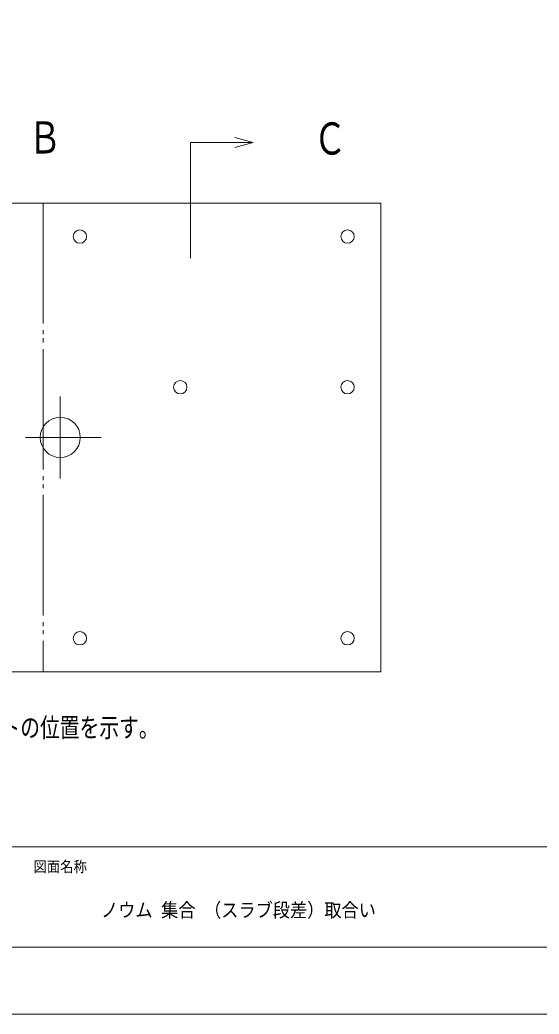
# Model space of a CAD drawing. Units: millimetres on the paper. Extents: x -305 to 305, y -152 to 152.
# Drawn here: x -198.3 to -120.7, y -148.5 to 0 of the extents above; entities that cross this region are included whole.
import ezdxf
from ezdxf.enums import TextEntityAlignment as Align

# ---------------------------------------------------------------- set-up
doc = ezdxf.new("R2010")
doc.units = ezdxf.units.MM
doc.linetypes.add('LONG_CHAIN', pattern=[21, 18, -1, 1, -1])
doc.linetypes.add('LONG_DOUBLE_CHAIN', pattern=[21.8, 18, -1, 0.6, -0.6, 0.6, -1])
for name, color, linetype, lineweight in [('0-1_RV', 7, 'Continuous', 9), ('0-2_0', 7, 'Continuous', 9), ('0-4_1図面枠', 7, 'Continuous', 9), ('0-5_図面枠', 3, 'Continuous', 9), ('0-6_DEFPOINTS', 7, 'Continuous', 9)]:
    doc.layers.add(name, color=color, linetype=linetype, lineweight=lineweight)
doc.styles.add('ＭＳ ゴシック', font='')
doc.styles.get('ＭＳ ゴシック').set_extended_font_data('MS Gothic')

# ---------------------------------------------------------------- blocks, each defined once
blk = doc.blocks.new('_OPEN30')
at = {"layer": '0-2_0'}
blk.add_line((0, 0), (-1, 0), dxfattribs=at)
blk.add_lwpolyline([(-1, 0.2679), (0, 0), (-1, -0.2679)], dxfattribs=at)

msp = doc.modelspace()

# ---------------------------------------------------------------- linework, layer by layer
at = {"layer": '0-1_RV'}
for p, q in [((-172.791, -18.324), (-172.791, -35.61)), ((-172.791, -18.324), (-166.186, -18.324)), ((-234.317, -97.362), (-144.317, -97.362))]:
    msp.add_line(p, q, dxfattribs=at)
at = {"layer": '0-1_RV', "linetype": 'LONG_DOUBLE_CHAIN'}
msp.add_line((-194.817, -27.362), (-194.817, -97.362), dxfattribs=at)
at = {"layer": '0-1_RV', "linetype": 'LONG_CHAIN'}
for p, q in [((-192.267, -56.237), (-192.267, -68.487)), ((-197.432, -62.362), (-186.142, -62.362))]:
    msp.add_line(p, q, dxfattribs=at)
at = {"layer": '0-1_RV'}
msp.add_lwpolyline([(-234.317, -27.362), (-144.317, -27.362), (-144.317, -97.362)], dxfattribs=at)
for centre, radius in [((-189.317, -32.362), 1), ((-149.317, -32.362), 1), ((-174.317, -54.862), 1), ((-149.317, -54.862), 1), ((-192.267, -62.362), 3), ((-189.317, -92.362), 1), ((-149.317, -92.362), 1)]:
    msp.add_circle(centre, radius, dxfattribs=at)
at = {"layer": '0-5_図面枠'}
msp.add_line((-291.017, -123.498), (108.983, -123.498), dxfattribs=at)
msp.add_lwpolyline([(-291.017, -138.498), (108.983, -138.498), (108.983, 138.502), (-291.017, 138.502)], close=True, dxfattribs=at)
at = {"layer": '0-6_DEFPOINTS'}
msp.add_line((118.983, -148.498), (-301.017, -148.498), dxfattribs=at)

# ---------------------------------------------------------------- block references
at = {"layer": '0-1_RV', "xscale": 2.77, "yscale": 2.77}
msp.add_blockref('_OPEN30', (-163.416, -18.324), dxfattribs=at)

# ---------------------------------------------------------------- texts
at = {"layer": '0-1_RV', "style": 'ＭＳ ゴシック', "width": 0.75}
for s, height, p in [('Ｂ', 4.811, (-197.013, -21.403)), ('Ｃ', 4.811, (-154.409, -21.564)), ('アジャスターボルトの位置を示す。', 2.889, (-224.841, -108))]:
    msp.add_text(s, height=height, dxfattribs=at).set_placement(p, align=Align.BOTTOM_LEFT)
at = {"layer": '0-4_1図面枠', "style": 'ＭＳ ゴシック', "width": 0.9}
for s, height, p in [('図面名称', 1.628, (-196.268, -127.769)), ('ノウム 集合 （スラブ段差）取合い', 2.092, (-186.165, -134.628))]:
    msp.add_text(s, height=height, dxfattribs=at).set_placement(p, align=Align.BOTTOM_LEFT)

doc.saveas('drawing.dxf')
